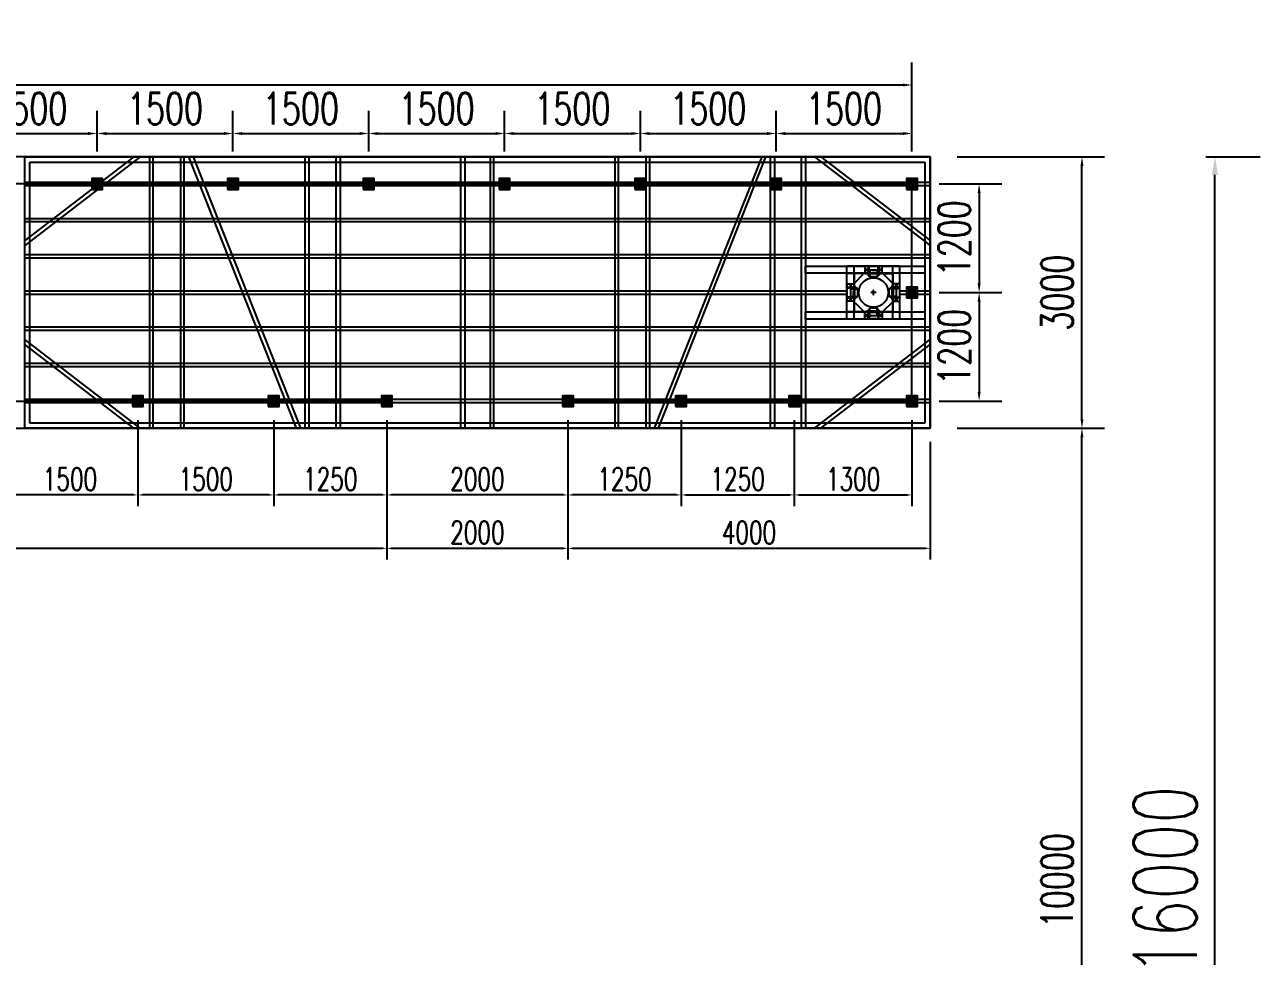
# Model space of a CAD drawing. Header units: millimetres. Extents: x -1546798 to -962116, y 1297493 to 1531173.
# Drawn here: x -1407526 to -1393879, y 1370768 to 1381064 of the extents above; entities that cross this region are included whole.
import ezdxf

# ---------------------------------------------------------------- set-up
doc = ezdxf.new("R2010")
doc.units = ezdxf.units.MM
doc.header["$LTSCALE"] = 10
doc.linetypes.add('CENTER2', pattern=[28.575, 19.05, -3.175, 3.175, -3.175])
doc.linetypes.add('DASHED2', pattern=[9.525, 6.35, -3.175])
doc.layers.get('0').update_dxf_attribs({"linetype": 'CONTINUOUS'})
doc.layers.get('DEFPOINTS').update_dxf_attribs({"linetype": 'CONTINUOUS'})
for name, color, linetype in [('W-MOUNTING固定方式', 5, 'CONTINUOUS'), ('W-STEEL_FRAME钢架', 3, 'CONTINUOUS'), ('W-STEEL_KEEL钢龙骨', 5, 'CONTINUOUS'), ('W-WOOD_FLOOR木地板', 30, 'CONTINUOUS')]:
    doc.layers.add(name, color=color, linetype=linetype)
doc.styles.add('STANDARD_T3', font='simplex.shx', dxfattribs={"width": 0.7, "bigfont": 'gbcbig.shx'})
doc.dimstyles.new('W&&100', dxfattribs={"dimtxt": 350, "dimasz": 100, "dimexe": 250, "dimexo": 300, "dimgap": 100, "dimtad": 1, "dimdec": 0, "dimzin": 0, "dimdsep": 46, "dimtxsty": 'STANDARD_T3', "dimcen": 0.09, "dimclrd": 1, "dimclre": 1, "dimclrt": 7, "dimazin": 2, "dimtfac": 1, "dimtdec": 0, "dimtix": 1, "dimtmove": 2, "dimatfit": 3, "dimfxl": 100, "dimtolj": 1, "dimtzin": 0, "dimarcsym": 0})
doc.dimstyles.new('W&&200', dxfattribs={"dimtxt": 700, "dimasz": 200, "dimexe": 500, "dimexo": 600, "dimgap": 200, "dimtad": 1, "dimdec": 0, "dimzin": 0, "dimdsep": 46, "dimtxsty": 'STANDARD_T3', "dimcen": 0.09, "dimclrd": 1, "dimclre": 1, "dimclrt": 7, "dimazin": 2, "dimtfac": 1, "dimtdec": 0, "dimtix": 1, "dimtmove": 2, "dimatfit": 3, "dimfxl": 100, "dimtolj": 1, "dimtzin": 0, "dimarcsym": 0})
doc.dimstyles.new('W&&50', dxfattribs={"dimtxt": 175, "dimasz": 50, "dimexe": 125, "dimexo": 150, "dimgap": 50, "dimtad": 1, "dimdec": 0, "dimzin": 0, "dimdsep": 46, "dimtxsty": 'STANDARD_T3', "dimcen": 0.09, "dimclrd": 1, "dimclre": 1, "dimclrt": 7, "dimazin": 2, "dimtfac": 1, "dimtdec": 0, "dimtix": 1, "dimtmove": 2, "dimatfit": 3, "dimfxl": 100, "dimtolj": 1, "dimtzin": 0, "dimarcsym": 0})

# ---------------------------------------------------------------- blocks, each defined once
blk = doc.blocks.new('*U310')
blk.add_lwpolyline([(-12, 0), (-12, 2.5), (12, 2.5), (12, 0)], close=True)
blk = doc.blocks.new('*U311')
at = {"color": 8, "linetype": 'Continuous', "lineweight": 15}
for p, q in [((-1, 2), (-2, 1)), ((0, 1), (0, -1)), ((-1, -2), (-2, -1))]:
    blk.add_line(p, q, dxfattribs=at)
at = {"color": 7, "linetype": 'Continuous', "lineweight": 15}
for p, q in [((16, 1), (0, 1)), ((0, 0), (19, 0)), ((16, 1), (16, 0)), ((19, -1), (19, 0)), ((0, -1), (19, -1))]:
    blk.add_line(p, q, dxfattribs=at)
for centre, radius, start, end in [((-3, 0), 2.9, 41.3178, 318.6822), ((-3, 0), 1.45, 41.3178, 318.6822), ((0, 3), 2.82, 221.3178, 270), ((0, -3), 2.82, 90, 138.6822), ((0, 3), 1.37, 221.3178, 270), ((0, -3), 1.37, 90, 138.6822)]:
    blk.add_arc(centre, radius, start, end, dxfattribs=at)
blk = doc.blocks.new('无头销轴_B型_D12X150')
at = {"color": 0}
for p, q in [((-72, 6), (-72, -6)), ((72, 6), (72, -6))]:
    blk.add_line(p, q, dxfattribs=at)
blk.add_lwpolyline([(-75, 4), (-75, -4), (-72, -6), (72, -6), (75, -4), (75, 4), (72, 6), (-72, 6)], close=True, dxfattribs=at)
for centre in [(-70, 0), (70, 0)]:
    blk.add_circle(centre, 1.6, dxfattribs=at)
blk = doc.blocks.new('A$C1EDE4923')
for p, q in [((-232, 80), (-232, 160)), ((-148, 80), (-148, 160))]:
    blk.add_line(p, q)
at = {"color": 3, "linetype": 'CENTER2', "ltscale": 0.5}
for p, q in [((-284, 80), (-260, 80)), ((-272, 68), (-272, 92)), ((-235, 120), (-254, 120)), ((-146, 120), (-127, 120)), ((-97, 80), (-121, 80)), ((-109, 68), (-109, 92))]:
    blk.add_line(p, q, dxfattribs=at)
at = {"linetype": 'DASHED2'}
for p, q in [((-240, 126), (-249, 126)), ((-240, 113), (-249, 113)), ((-235, 126), (-145, 126)), ((-235, 113), (-145, 113)), ((-141, 126), (-132, 126)), ((-141, 113), (-132, 113))]:
    blk.add_line(p, q, dxfattribs=at)
at = {"color": 3, "linetype": 'CENTER2'}
blk.add_line((-241, 120), (-140, 120), dxfattribs=at)
for points in [[(-249, 142), (-240, 142), (-240, 40), (-249, 40)], [(-232, 160), (-148, 160), (-145, 157), (-145, 83), (-148, 80), (-232, 80), (-235, 83), (-235, 157)], [(-132, 142), (-141, 142), (-141, 40), (-132, 40)], [(-94, 40), (-94, 120), (-287, 120), (-287, 40)]]:
    blk.add_lwpolyline(points, close=True)
for centre in [(-272, 80), (-109, 80)]:
    blk.add_circle(centre, 7)
at = {"xscale": -1}
for name, p, rotation in [('无头销轴_B型_D12X150', (-190, 120), 180), ('*U311', (-260, 114), 270), ('*U310', (-249, 120), 90), ('*U310', (-237, 120), 90)]:
    blk.add_blockref(name, p, dxfattribs=dict(at, rotation=rotation))
for name, p, rotation in [('*U310', (-143, 120), 270), ('*U310', (-132, 120), 270), ('*U311', (-121, 114), 90)]:
    blk.add_blockref(name, p, dxfattribs=dict(rotation=rotation))
blk = doc.blocks.new('内置抱桩器')
at = {"color": 5, "lineweight": 5}
blk.add_line((-213, 212), (212, 212), dxfattribs=at)
at = {"color": 5}
for p, q in [((-113, 212), (-213, 212)), ((-213, 212), (-213, 112)), ((-203, 112), (-113, 202)), ((-113, 202), (-113, 212)), ((112, 202), (112, 212)), ((112, 212), (212, 212)), ((202, 112), (112, 202)), ((212, 212), (212, 112)), ((-213, 112), (-203, 112)), ((30, 0), (-30, 0)), ((30, 0), (-30, 0)), ((0, -30), (0, 30)), ((0, -30), (0, 30)), ((212, 112), (202, 112)), ((-213, -113), (-203, -113)), ((-213, -213), (-213, -113)), ((-203, -113), (-113, -203)), ((202, -113), (112, -203)), ((212, -113), (202, -113)), ((212, -213), (212, -113)), ((-113, -213), (-213, -213)), ((-159, -213), (159, -213)), ((-113, -203), (-113, -213)), ((112, -203), (112, -213)), ((112, -213), (212, -213))]:
    blk.add_line(p, q, dxfattribs=at)
blk.add_ellipse((0, 0), major_axis=(-115, 115), ratio=1, start_param=0.785398, end_param=7.068583, dxfattribs=at)
blk.add_ellipse((0, 0), major_axis=(-115, 115), ratio=1, start_param=0.785398, end_param=7.068583, dxfattribs=at)
at = {"color": 5, "lineweight": 5}
blk.add_ellipse((0, 0), major_axis=(-115, 115), ratio=1, start_param=0.785398, end_param=7.068583, dxfattribs=at)
at = {"layer": 'W-STEEL_FRAME钢架', "color": 5}
for p, q in [((-293, -293), (-293, 292)), ((292, 292), (-293, 292)), ((-213, -293), (-213, 292)), ((212, -293), (212, 292)), ((292, -293), (292, 292)), ((211, 212), (-213, 212)), ((212, -213), (-213, -213)), ((292, -293), (-293, -293))]:
    blk.add_line(p, q, dxfattribs=at)
at = {"color": 5, "lineweight": 5, "zscale": 1000}
for p, rotation in [((-190, 332), 180.0000000002842), ((332, 190), 90)]:
    blk.add_blockref('A$C1EDE4923', p, dxfattribs=dict(at, rotation=rotation))
at = {"color": 5, "lineweight": 5, "extrusion": (0, 0, -1), "zscale": -1000}
for p, rotation in [((332, 190), 90), ((190, -332), 359.9999999997158)]:
    blk.add_blockref('A$C1EDE4923', p, dxfattribs=dict(at, rotation=rotation))
blk = doc.blocks.new('*D930')
at = {"layer": 'DEFPOINTS', "color": 0, "transparency": 16777216}
for p in [(-1397526, 1376604), (-1395848, 1376604), (-1397526, 1366604)]:
    blk.add_point(p, dxfattribs=at)
at = {"layer": 'W-STEEL_FRAME钢架', "color": 1, "lineweight": -2, "transparency": 16777216}
for p, q in [((-1397226, 1376604), (-1395598, 1376604)), ((-1395848, 1366704), (-1395848, 1376504)), ((-1397226, 1366604), (-1395598, 1366604))]:
    blk.add_line(p, q, dxfattribs=at)
at = {"layer": 'W-STEEL_FRAME钢架', "color": 1, "transparency": 16777216}
for points in [[(-1395865, 1376504), (-1395832, 1376504), (-1395848, 1376604)], [(-1395865, 1366704), (-1395832, 1366704), (-1395848, 1366604)]]:
    blk.add_solid(points, dxfattribs=at)
at = {"layer": 'W-STEEL_FRAME钢架', "color": 7, "transparency": 16777216, "insert": (-1396123, 1371604), "char_height": 350, "attachment_point": 5, "rotation": 90, "style": 'STANDARD_T3'}
blk.add_mtext('\\A1;10000', dxfattribs=at)
blk = doc.blocks.new('*D931')
at = {"layer": 'DEFPOINTS', "color": 0, "transparency": 16777216}
for p in [(-1397526, 1379604), (-1395848, 1379604), (-1397526, 1376604)]:
    blk.add_point(p, dxfattribs=at)
at = {"layer": 'W-STEEL_FRAME钢架', "color": 1, "lineweight": -2, "transparency": 16777216}
for p, q in [((-1397226, 1379604), (-1395598, 1379604)), ((-1395848, 1376704), (-1395848, 1379504)), ((-1397226, 1376604), (-1395598, 1376604))]:
    blk.add_line(p, q, dxfattribs=at)
at = {"layer": 'W-STEEL_FRAME钢架', "color": 1, "transparency": 16777216}
for points in [[(-1395865, 1379504), (-1395832, 1379504), (-1395848, 1379604)], [(-1395865, 1376704), (-1395832, 1376704), (-1395848, 1376604)]]:
    blk.add_solid(points, dxfattribs=at)
at = {"layer": 'W-STEEL_FRAME钢架', "color": 7, "transparency": 16777216, "insert": (-1396123, 1378104), "char_height": 350, "attachment_point": 5, "rotation": 90, "style": 'STANDARD_T3'}
blk.add_mtext('\\A1;3000', dxfattribs=at)
blk = doc.blocks.new('*D932')
at = {"color": 1, "lineweight": -2, "transparency": 16777216}
for p, q in [((-1394479, 1379604), (-1393879, 1379604)), ((-1394379, 1363804), (-1394379, 1379404)), ((-1394479, 1363604), (-1393879, 1363604))]:
    blk.add_line(p, q, dxfattribs=at)
at = {"color": 1, "transparency": 16777216}
for points in [[(-1394412, 1379404), (-1394345, 1379404), (-1394379, 1379604)], [(-1394412, 1363804), (-1394345, 1363804), (-1394379, 1363604)]]:
    blk.add_solid(points, dxfattribs=at)
at = {"layer": 'DEFPOINTS', "color": 0, "transparency": 16777216}
for p in [(-1395348, 1379604), (-1394379, 1379604), (-1395348, 1363604)]:
    blk.add_point(p, dxfattribs=at)
at = {"color": 7, "transparency": 16777216, "insert": (-1394929, 1371604), "char_height": 700, "attachment_point": 5, "rotation": 90, "style": 'STANDARD_T3'}
blk.add_mtext('\\A1;16000', dxfattribs=at)
blk = doc.blocks.new('2')
h = blk.add_hatch(color=6)
h.dxf.hatch_style = 1
h.paths.add_polyline_path([(-10, -10), (110, -10), (110, 110), (-10, 110)])
blk.add_lwpolyline([(-10, -10), (110, -10), (110, 110), (-10, 110)], close=True)
blk = doc.blocks.new('*U925')
at = {"layer": 'W-WOOD_FLOOR木地板', "color": 6}
blk.add_blockref('2', (-50, -50), dxfattribs=at)
blk = doc.blocks.new('*U926')
at = {"layer": 'W-STEEL_FRAME钢架', "color": 0, "linetype": 'ByBlock', "lineweight": -2, "transparency": 16777216}
for p in [(42000, 0), (43500, 0), (45000, 0), (46500, 0), (48000, 0), (49500, 0), (51000, 0)]:
    blk.add_blockref('*U925', p, dxfattribs=at)
blk = doc.blocks.new('*D944')
at = {"layer": 'DEFPOINTS', "color": 0, "transparency": 16777216}
for p in [(-1400276, 1376844), (-1399026, 1376844), (-1399026, 1375867)]:
    blk.add_point(p, dxfattribs=at)
at = {"layer": 'W-STEEL_FRAME钢架', "color": 1, "lineweight": -2, "transparency": 16777216}
for p, q in [((-1400276, 1376694), (-1400276, 1375742)), ((-1399026, 1376694), (-1399026, 1375742)), ((-1400226, 1375867), (-1399076, 1375867))]:
    blk.add_line(p, q, dxfattribs=at)
at = {"layer": 'W-STEEL_FRAME钢架', "color": 1, "transparency": 16777216}
for points in [[(-1400226, 1375876), (-1400226, 1375859), (-1400276, 1375867)], [(-1399076, 1375876), (-1399076, 1375859), (-1399026, 1375867)]]:
    blk.add_solid(points, dxfattribs=at)
at = {"layer": 'W-STEEL_FRAME钢架', "color": 7, "transparency": 16777216, "insert": (-1399651, 1376042), "char_height": 250, "attachment_point": 5, "style": 'STANDARD_T3'}
blk.add_mtext('\\A1;1250', dxfattribs=at)
blk = doc.blocks.new('*D945')
at = {"layer": 'DEFPOINTS', "color": 0, "transparency": 16777216}
for p in [(-1399026, 1376844), (-1397726, 1376844), (-1397726, 1375867)]:
    blk.add_point(p, dxfattribs=at)
at = {"layer": 'W-STEEL_FRAME钢架', "color": 1, "lineweight": -2, "transparency": 16777216}
for p, q in [((-1399026, 1376694), (-1399026, 1375742)), ((-1397726, 1376694), (-1397726, 1375742)), ((-1398976, 1375867), (-1397776, 1375867))]:
    blk.add_line(p, q, dxfattribs=at)
at = {"layer": 'W-STEEL_FRAME钢架', "color": 1, "transparency": 16777216}
for points in [[(-1398976, 1375876), (-1398976, 1375859), (-1399026, 1375867)], [(-1397776, 1375876), (-1397776, 1375859), (-1397726, 1375867)]]:
    blk.add_solid(points, dxfattribs=at)
at = {"layer": 'W-STEEL_FRAME钢架', "color": 7, "transparency": 16777216, "insert": (-1398376, 1376042), "char_height": 250, "attachment_point": 5, "style": 'STANDARD_T3'}
blk.add_mtext('\\A1;1300', dxfattribs=at)
blk = doc.blocks.new('*D934')
at = {"layer": 'DEFPOINTS', "color": 0, "transparency": 16777216}
for p in [(-1413526, 1376344), (-1403526, 1376344), (-1403526, 1375277)]:
    blk.add_point(p, dxfattribs=at)
at = {"layer": 'W-STEEL_FRAME钢架', "color": 1, "lineweight": -2, "transparency": 16777216}
for p, q in [((-1413526, 1376194), (-1413526, 1375152)), ((-1403526, 1376194), (-1403526, 1375152)), ((-1413476, 1375277), (-1403576, 1375277))]:
    blk.add_line(p, q, dxfattribs=at)
at = {"layer": 'W-STEEL_FRAME钢架', "color": 1, "transparency": 16777216}
for points in [[(-1413476, 1375286), (-1413476, 1375269), (-1413526, 1375277)], [(-1403576, 1375286), (-1403576, 1375269), (-1403526, 1375277)]]:
    blk.add_solid(points, dxfattribs=at)
at = {"layer": 'W-STEEL_FRAME钢架', "color": 7, "transparency": 16777216, "insert": (-1408526, 1375452), "char_height": 250, "attachment_point": 5, "style": 'STANDARD_T3'}
blk.add_mtext('\\A1;10000', dxfattribs=at)
blk = doc.blocks.new('*D946')
at = {"layer": 'DEFPOINTS', "color": 0, "transparency": 16777216}
for p in [(-1401526, 1376844), (-1400276, 1376844), (-1401526, 1375867)]:
    blk.add_point(p, dxfattribs=at)
at = {"layer": 'W-STEEL_FRAME钢架', "color": 1, "lineweight": -2, "transparency": 16777216}
for p, q in [((-1401526, 1376694), (-1401526, 1375742)), ((-1400276, 1376694), (-1400276, 1375742)), ((-1400326, 1375867), (-1401476, 1375867))]:
    blk.add_line(p, q, dxfattribs=at)
at = {"layer": 'W-STEEL_FRAME钢架', "color": 1, "transparency": 16777216}
for points in [[(-1401476, 1375876), (-1401476, 1375859), (-1401526, 1375867)], [(-1400326, 1375876), (-1400326, 1375859), (-1400276, 1375867)]]:
    blk.add_solid(points, dxfattribs=at)
at = {"layer": 'W-STEEL_FRAME钢架', "color": 7, "transparency": 16777216, "insert": (-1400901, 1376042), "char_height": 250, "attachment_point": 5, "style": 'STANDARD_T3'}
blk.add_mtext('\\A1;1250', dxfattribs=at)
blk = doc.blocks.new('*D947')
at = {"layer": 'DEFPOINTS', "color": 0, "transparency": 16777216}
for p in [(-1403526, 1376844), (-1401526, 1376844), (-1403526, 1375867)]:
    blk.add_point(p, dxfattribs=at)
at = {"layer": 'W-STEEL_FRAME钢架', "color": 1, "lineweight": -2, "transparency": 16777216}
for p, q in [((-1403526, 1376694), (-1403526, 1375742)), ((-1401526, 1376694), (-1401526, 1375742)), ((-1401576, 1375867), (-1403476, 1375867))]:
    blk.add_line(p, q, dxfattribs=at)
at = {"layer": 'W-STEEL_FRAME钢架', "color": 1, "transparency": 16777216}
for points in [[(-1403476, 1375876), (-1403476, 1375859), (-1403526, 1375867)], [(-1401576, 1375876), (-1401576, 1375859), (-1401526, 1375867)]]:
    blk.add_solid(points, dxfattribs=at)
at = {"layer": 'W-STEEL_FRAME钢架', "color": 7, "transparency": 16777216, "insert": (-1402526, 1376042), "char_height": 250, "attachment_point": 5, "style": 'STANDARD_T3'}
blk.add_mtext('\\A1;2000', dxfattribs=at)
blk = doc.blocks.new('*D948')
at = {"layer": 'DEFPOINTS', "color": 0, "transparency": 16777216}
for p in [(-1404776, 1376844), (-1403526, 1376844), (-1404776, 1375867)]:
    blk.add_point(p, dxfattribs=at)
at = {"layer": 'W-STEEL_FRAME钢架', "color": 1, "lineweight": -2, "transparency": 16777216}
for p, q in [((-1404776, 1376694), (-1404776, 1375742)), ((-1403526, 1376694), (-1403526, 1375742)), ((-1403576, 1375867), (-1404726, 1375867))]:
    blk.add_line(p, q, dxfattribs=at)
at = {"layer": 'W-STEEL_FRAME钢架', "color": 1, "transparency": 16777216}
for points in [[(-1404726, 1375876), (-1404726, 1375859), (-1404776, 1375867)], [(-1403576, 1375876), (-1403576, 1375859), (-1403526, 1375867)]]:
    blk.add_solid(points, dxfattribs=at)
at = {"layer": 'W-STEEL_FRAME钢架', "color": 7, "transparency": 16777216, "insert": (-1404151, 1376042), "char_height": 250, "attachment_point": 5, "style": 'STANDARD_T3'}
blk.add_mtext('\\A1;1250', dxfattribs=at)
blk = doc.blocks.new('*D949')
at = {"layer": 'DEFPOINTS', "color": 0, "transparency": 16777216}
for p in [(-1406276, 1376844), (-1404776, 1376844), (-1406276, 1375867)]:
    blk.add_point(p, dxfattribs=at)
at = {"layer": 'W-STEEL_FRAME钢架', "color": 1, "lineweight": -2, "transparency": 16777216}
for p, q in [((-1406276, 1376694), (-1406276, 1375742)), ((-1404776, 1376694), (-1404776, 1375742)), ((-1404826, 1375867), (-1406226, 1375867))]:
    blk.add_line(p, q, dxfattribs=at)
at = {"layer": 'W-STEEL_FRAME钢架', "color": 1, "transparency": 16777216}
for points in [[(-1406226, 1375876), (-1406226, 1375859), (-1406276, 1375867)], [(-1404826, 1375876), (-1404826, 1375859), (-1404776, 1375867)]]:
    blk.add_solid(points, dxfattribs=at)
at = {"layer": 'W-STEEL_FRAME钢架', "color": 7, "transparency": 16777216, "insert": (-1405526, 1376042), "char_height": 250, "attachment_point": 5, "style": 'STANDARD_T3'}
blk.add_mtext('\\A1;1500', dxfattribs=at)
blk = doc.blocks.new('*D950')
at = {"layer": 'DEFPOINTS', "color": 0, "transparency": 16777216}
for p in [(-1407776, 1376844), (-1406276, 1376844), (-1407776, 1375867)]:
    blk.add_point(p, dxfattribs=at)
at = {"layer": 'W-STEEL_FRAME钢架', "color": 1, "lineweight": -2, "transparency": 16777216}
for p, q in [((-1407776, 1376694), (-1407776, 1375742)), ((-1406276, 1376694), (-1406276, 1375742)), ((-1406326, 1375867), (-1407726, 1375867))]:
    blk.add_line(p, q, dxfattribs=at)
at = {"layer": 'W-STEEL_FRAME钢架', "color": 1, "transparency": 16777216}
for points in [[(-1407726, 1375876), (-1407726, 1375859), (-1407776, 1375867)], [(-1406326, 1375876), (-1406326, 1375859), (-1406276, 1375867)]]:
    blk.add_solid(points, dxfattribs=at)
at = {"layer": 'W-STEEL_FRAME钢架', "color": 7, "transparency": 16777216, "insert": (-1407026, 1376042), "char_height": 250, "attachment_point": 5, "style": 'STANDARD_T3'}
blk.add_mtext('\\A1;1500', dxfattribs=at)
blk = doc.blocks.new('*D985')
at = {"layer": 'DEFPOINTS', "color": 0, "transparency": 16777216}
for p in [(-1401526, 1376844), (-1403526, 1376344), (-1401526, 1375277)]:
    blk.add_point(p, dxfattribs=at)
at = {"layer": 'W-STEEL_FRAME钢架', "color": 1, "lineweight": -2, "transparency": 16777216}
for p, q in [((-1401526, 1376694), (-1401526, 1375152)), ((-1403526, 1376194), (-1403526, 1375152)), ((-1403476, 1375277), (-1401576, 1375277))]:
    blk.add_line(p, q, dxfattribs=at)
at = {"layer": 'W-STEEL_FRAME钢架', "color": 1, "transparency": 16777216}
for points in [[(-1403476, 1375286), (-1403476, 1375269), (-1403526, 1375277)], [(-1401576, 1375286), (-1401576, 1375269), (-1401526, 1375277)]]:
    blk.add_solid(points, dxfattribs=at)
at = {"layer": 'W-STEEL_FRAME钢架', "color": 7, "transparency": 16777216, "insert": (-1402526, 1375452), "char_height": 250, "attachment_point": 5, "style": 'STANDARD_T3'}
blk.add_mtext('\\A1;2000', dxfattribs=at)
blk = doc.blocks.new('*D986')
at = {"layer": 'DEFPOINTS', "color": 0, "transparency": 16777216}
for p in [(-1401526, 1376844), (-1397526, 1376604), (-1397526, 1375277)]:
    blk.add_point(p, dxfattribs=at)
at = {"layer": 'W-STEEL_FRAME钢架', "color": 1, "lineweight": -2, "transparency": 16777216}
for p, q in [((-1401526, 1376694), (-1401526, 1375152)), ((-1397526, 1376454), (-1397526, 1375152)), ((-1401476, 1375277), (-1397576, 1375277))]:
    blk.add_line(p, q, dxfattribs=at)
at = {"layer": 'W-STEEL_FRAME钢架', "color": 1, "transparency": 16777216}
for points in [[(-1401476, 1375286), (-1401476, 1375269), (-1401526, 1375277)], [(-1397576, 1375286), (-1397576, 1375269), (-1397526, 1375277)]]:
    blk.add_solid(points, dxfattribs=at)
at = {"layer": 'W-STEEL_FRAME钢架', "color": 7, "transparency": 16777216, "insert": (-1399526, 1375452), "char_height": 250, "attachment_point": 5, "style": 'STANDARD_T3'}
blk.add_mtext('\\A1;4000', dxfattribs=at)
blk = doc.blocks.new('*D996')
at = {"layer": 'DEFPOINTS', "color": 0, "transparency": 16777216}
for p in [(-1397726, 1380398), (-1450226, 1379364), (-1397726, 1379364)]:
    blk.add_point(p, dxfattribs=at)
at = {"layer": 'W-STEEL_FRAME钢架', "color": 1, "lineweight": -2, "transparency": 16777216}
for p, q in [((-1450226, 1379664), (-1450226, 1380648)), ((-1397726, 1379664), (-1397726, 1380648)), ((-1450126, 1380398), (-1397826, 1380398))]:
    blk.add_line(p, q, dxfattribs=at)
at = {"layer": 'W-STEEL_FRAME钢架', "color": 1, "transparency": 16777216}
for points in [[(-1450126, 1380414), (-1450126, 1380381), (-1450226, 1380398)], [(-1397826, 1380414), (-1397826, 1380381), (-1397726, 1380398)]]:
    blk.add_solid(points, dxfattribs=at)
at = {"layer": 'W-STEEL_FRAME钢架', "color": 7, "transparency": 16777216, "insert": (-1423976, 1380764), "char_height": 350, "attachment_point": 5, "style": 'STANDARD_T3'}
blk.add_mtext('\\A1;52500(1500*35)', dxfattribs=at)
blk = doc.blocks.new('*D1026')
at = {"layer": 'DEFPOINTS', "color": 0, "transparency": 16777216}
for p in [(-1406726, 1379862), (-1408226, 1379364), (-1406726, 1379364)]:
    blk.add_point(p, dxfattribs=at)
at = {"layer": 'W-STEEL_FRAME钢架', "color": 1, "lineweight": -2, "transparency": 16777216}
for p, q in [((-1408226, 1379664), (-1408226, 1380112)), ((-1406726, 1379664), (-1406726, 1380112)), ((-1408126, 1379862), (-1406826, 1379862))]:
    blk.add_line(p, q, dxfattribs=at)
at = {"layer": 'W-STEEL_FRAME钢架', "color": 1, "transparency": 16777216}
for points in [[(-1408126, 1379878), (-1408126, 1379845), (-1408226, 1379862)], [(-1406826, 1379878), (-1406826, 1379845), (-1406726, 1379862)]]:
    blk.add_solid(points, dxfattribs=at)
at = {"layer": 'W-STEEL_FRAME钢架', "color": 7, "transparency": 16777216, "insert": (-1407476, 1380137), "char_height": 350, "attachment_point": 5, "style": 'STANDARD_T3'}
blk.add_mtext('\\A1;1500', dxfattribs=at)
blk = doc.blocks.new('*D1027')
at = {"layer": 'DEFPOINTS', "color": 0, "transparency": 16777216}
for p in [(-1405226, 1379862), (-1406726, 1379364), (-1405226, 1379364)]:
    blk.add_point(p, dxfattribs=at)
at = {"layer": 'W-STEEL_FRAME钢架', "color": 1, "lineweight": -2, "transparency": 16777216}
for p, q in [((-1406726, 1379664), (-1406726, 1380112)), ((-1405226, 1379664), (-1405226, 1380112)), ((-1406626, 1379862), (-1405326, 1379862))]:
    blk.add_line(p, q, dxfattribs=at)
at = {"layer": 'W-STEEL_FRAME钢架', "color": 1, "transparency": 16777216}
for points in [[(-1406626, 1379878), (-1406626, 1379845), (-1406726, 1379862)], [(-1405326, 1379878), (-1405326, 1379845), (-1405226, 1379862)]]:
    blk.add_solid(points, dxfattribs=at)
at = {"layer": 'W-STEEL_FRAME钢架', "color": 7, "transparency": 16777216, "insert": (-1405976, 1380137), "char_height": 350, "attachment_point": 5, "style": 'STANDARD_T3'}
blk.add_mtext('\\A1;1500', dxfattribs=at)
blk = doc.blocks.new('*D1028')
at = {"layer": 'DEFPOINTS', "color": 0, "transparency": 16777216}
for p in [(-1403726, 1379862), (-1405226, 1379364), (-1403726, 1379364)]:
    blk.add_point(p, dxfattribs=at)
at = {"layer": 'W-STEEL_FRAME钢架', "color": 1, "lineweight": -2, "transparency": 16777216}
for p, q in [((-1405226, 1379664), (-1405226, 1380112)), ((-1403726, 1379664), (-1403726, 1380112)), ((-1405126, 1379862), (-1403826, 1379862))]:
    blk.add_line(p, q, dxfattribs=at)
at = {"layer": 'W-STEEL_FRAME钢架', "color": 1, "transparency": 16777216}
for points in [[(-1405126, 1379878), (-1405126, 1379845), (-1405226, 1379862)], [(-1403826, 1379878), (-1403826, 1379845), (-1403726, 1379862)]]:
    blk.add_solid(points, dxfattribs=at)
at = {"layer": 'W-STEEL_FRAME钢架', "color": 7, "transparency": 16777216, "insert": (-1404476, 1380137), "char_height": 350, "attachment_point": 5, "style": 'STANDARD_T3'}
blk.add_mtext('\\A1;1500', dxfattribs=at)
blk = doc.blocks.new('*D1029')
at = {"layer": 'DEFPOINTS', "color": 0, "transparency": 16777216}
for p in [(-1402226, 1379862), (-1403726, 1379364), (-1402226, 1379364)]:
    blk.add_point(p, dxfattribs=at)
at = {"layer": 'W-STEEL_FRAME钢架', "color": 1, "lineweight": -2, "transparency": 16777216}
for p, q in [((-1403726, 1379664), (-1403726, 1380112)), ((-1402226, 1379664), (-1402226, 1380112)), ((-1403626, 1379862), (-1402326, 1379862))]:
    blk.add_line(p, q, dxfattribs=at)
at = {"layer": 'W-STEEL_FRAME钢架', "color": 1, "transparency": 16777216}
for points in [[(-1403626, 1379878), (-1403626, 1379845), (-1403726, 1379862)], [(-1402326, 1379878), (-1402326, 1379845), (-1402226, 1379862)]]:
    blk.add_solid(points, dxfattribs=at)
at = {"layer": 'W-STEEL_FRAME钢架', "color": 7, "transparency": 16777216, "insert": (-1402976, 1380137), "char_height": 350, "attachment_point": 5, "style": 'STANDARD_T3'}
blk.add_mtext('\\A1;1500', dxfattribs=at)
blk = doc.blocks.new('*D1030')
at = {"layer": 'DEFPOINTS', "color": 0, "transparency": 16777216}
for p in [(-1400726, 1379862), (-1402226, 1379364), (-1400726, 1379364)]:
    blk.add_point(p, dxfattribs=at)
at = {"layer": 'W-STEEL_FRAME钢架', "color": 1, "lineweight": -2, "transparency": 16777216}
for p, q in [((-1402226, 1379664), (-1402226, 1380112)), ((-1400726, 1379664), (-1400726, 1380112)), ((-1402126, 1379862), (-1400826, 1379862))]:
    blk.add_line(p, q, dxfattribs=at)
at = {"layer": 'W-STEEL_FRAME钢架', "color": 1, "transparency": 16777216}
for points in [[(-1402126, 1379878), (-1402126, 1379845), (-1402226, 1379862)], [(-1400826, 1379878), (-1400826, 1379845), (-1400726, 1379862)]]:
    blk.add_solid(points, dxfattribs=at)
at = {"layer": 'W-STEEL_FRAME钢架', "color": 7, "transparency": 16777216, "insert": (-1401476, 1380137), "char_height": 350, "attachment_point": 5, "style": 'STANDARD_T3'}
blk.add_mtext('\\A1;1500', dxfattribs=at)
blk = doc.blocks.new('*D1031')
at = {"layer": 'DEFPOINTS', "color": 0, "transparency": 16777216}
for p in [(-1399226, 1379862), (-1400726, 1379364), (-1399226, 1379364)]:
    blk.add_point(p, dxfattribs=at)
at = {"layer": 'W-STEEL_FRAME钢架', "color": 1, "lineweight": -2, "transparency": 16777216}
for p, q in [((-1400726, 1379664), (-1400726, 1380112)), ((-1399226, 1379664), (-1399226, 1380112)), ((-1400626, 1379862), (-1399326, 1379862))]:
    blk.add_line(p, q, dxfattribs=at)
at = {"layer": 'W-STEEL_FRAME钢架', "color": 1, "transparency": 16777216}
for points in [[(-1400626, 1379878), (-1400626, 1379845), (-1400726, 1379862)], [(-1399326, 1379878), (-1399326, 1379845), (-1399226, 1379862)]]:
    blk.add_solid(points, dxfattribs=at)
at = {"layer": 'W-STEEL_FRAME钢架', "color": 7, "transparency": 16777216, "insert": (-1399976, 1380137), "char_height": 350, "attachment_point": 5, "style": 'STANDARD_T3'}
blk.add_mtext('\\A1;1500', dxfattribs=at)
blk = doc.blocks.new('*D1032')
at = {"layer": 'DEFPOINTS', "color": 0, "transparency": 16777216}
for p in [(-1397726, 1379862), (-1399226, 1379364), (-1397726, 1379364)]:
    blk.add_point(p, dxfattribs=at)
at = {"layer": 'W-STEEL_FRAME钢架', "color": 1, "lineweight": -2, "transparency": 16777216}
for p, q in [((-1399226, 1379664), (-1399226, 1380112)), ((-1397726, 1379664), (-1397726, 1380112)), ((-1399126, 1379862), (-1397826, 1379862))]:
    blk.add_line(p, q, dxfattribs=at)
at = {"layer": 'W-STEEL_FRAME钢架', "color": 1, "transparency": 16777216}
for points in [[(-1399126, 1379878), (-1399126, 1379845), (-1399226, 1379862)], [(-1397826, 1379878), (-1397826, 1379845), (-1397726, 1379862)]]:
    blk.add_solid(points, dxfattribs=at)
at = {"layer": 'W-STEEL_FRAME钢架', "color": 7, "transparency": 16777216, "insert": (-1398476, 1380137), "char_height": 350, "attachment_point": 5, "style": 'STANDARD_T3'}
blk.add_mtext('\\A1;1500', dxfattribs=at)
blk = doc.blocks.new('*D1097')
at = {"layer": 'DEFPOINTS', "color": 0, "transparency": 16777216}
for p in [(-1397726, 1379304), (-1397726, 1378104), (-1396984, 1378104)]:
    blk.add_point(p, dxfattribs=at)
at = {"layer": 'W-STEEL_FRAME钢架', "color": 1, "lineweight": -2, "transparency": 16777216}
for p, q in [((-1397426, 1379304), (-1396734, 1379304)), ((-1396984, 1379204), (-1396984, 1378204)), ((-1397426, 1378104), (-1396734, 1378104))]:
    blk.add_line(p, q, dxfattribs=at)
at = {"layer": 'W-STEEL_FRAME钢架', "color": 1, "transparency": 16777216}
for points in [[(-1397001, 1379204), (-1396968, 1379204), (-1396984, 1379304)], [(-1397001, 1378204), (-1396968, 1378204), (-1396984, 1378104)]]:
    blk.add_solid(points, dxfattribs=at)
at = {"layer": 'W-STEEL_FRAME钢架', "color": 7, "transparency": 16777216, "insert": (-1397259, 1378704), "char_height": 350, "attachment_point": 5, "rotation": 90, "style": 'STANDARD_T3'}
blk.add_mtext('\\A1;1200', dxfattribs=at)
blk = doc.blocks.new('*D1098')
at = {"layer": 'DEFPOINTS', "color": 0, "transparency": 16777216}
for p in [(-1397726, 1378104), (-1397726, 1376904), (-1396984, 1376904)]:
    blk.add_point(p, dxfattribs=at)
at = {"layer": 'W-STEEL_FRAME钢架', "color": 1, "lineweight": -2, "transparency": 16777216}
for p, q in [((-1397426, 1378104), (-1396734, 1378104)), ((-1396984, 1378004), (-1396984, 1377004)), ((-1397426, 1376904), (-1396734, 1376904))]:
    blk.add_line(p, q, dxfattribs=at)
at = {"layer": 'W-STEEL_FRAME钢架', "color": 1, "transparency": 16777216}
for points in [[(-1397001, 1378004), (-1396968, 1378004), (-1396984, 1378104)], [(-1397001, 1377004), (-1396968, 1377004), (-1396984, 1376904)]]:
    blk.add_solid(points, dxfattribs=at)
at = {"layer": 'W-STEEL_FRAME钢架', "color": 7, "transparency": 16777216, "insert": (-1397259, 1377504), "char_height": 350, "attachment_point": 5, "rotation": 90, "style": 'STANDARD_T3'}
blk.add_mtext('\\A1;1200', dxfattribs=at)

msp = doc.modelspace()

# ---------------------------------------------------------------- linework, layer by layer
at = {"layer": 'W-STEEL_FRAME钢架'}
for p, q in [((-1407526.2, 1379604), (-1397526.2, 1379604)), ((-1407526.2, 1376604), (-1407526.2, 1379604)), ((-1407468.2, 1379546), (-1397584.2, 1379546)), ((-1407468.2, 1376662), (-1407468.2, 1379546)), ((-1397584.2, 1379546), (-1397584.2, 1376662)), ((-1397526.2, 1379604), (-1397526.2, 1376604)), ((-1397584.2, 1376662), (-1407468.2, 1376662)), ((-1397526.2, 1376604), (-1407526.2, 1376604))]:
    msp.add_line(p, q, dxfattribs=at)
at = {"layer": 'W-STEEL_FRAME钢架', "color": 6}
for p, q in [((-1406249.2, 1379604), (-1407526.2, 1378624)), ((-1406319.8, 1379604), (-1407526.2, 1378678.2)), ((-1406106.2, 1379604), (-1406149.2, 1379604)), ((-1406149.2, 1379604), (-1406149.2, 1376604)), ((-1406106.2, 1376604), (-1406106.2, 1379604)), ((-1405763.2, 1379604), (-1405806.2, 1379604)), ((-1405806.2, 1379604), (-1405806.2, 1376604)), ((-1405763.2, 1376604), (-1405763.2, 1379604)), ((-1404525.7, 1376604), (-1405713.2, 1379604)), ((-1405713.2, 1379604), (-1405666.7, 1379604)), ((-1405666.7, 1379604), (-1404479.2, 1376604)), ((-1404429.2, 1379604), (-1404386.2, 1379604)), ((-1404429.2, 1376604), (-1404429.2, 1379604)), ((-1404386.2, 1379604), (-1404386.2, 1376604)), ((-1404086.2, 1379604), (-1404043.2, 1379604)), ((-1404086.2, 1376604), (-1404086.2, 1379604)), ((-1404043.2, 1379604), (-1404043.2, 1376604)), ((-1402759.2, 1379604), (-1402805.7, 1379604)), ((-1402709.2, 1379604), (-1402666.2, 1379604)), ((-1402709.2, 1376604), (-1402709.2, 1379604)), ((-1402666.2, 1379604), (-1402666.2, 1376604)), ((-1402343.2, 1379604), (-1402386.2, 1379604)), ((-1402386.2, 1379604), (-1402386.2, 1376604)), ((-1402343.2, 1376604), (-1402343.2, 1379604)), ((-1402293.2, 1379604), (-1402246.7, 1379604)), ((-1400966.2, 1379604), (-1401009.2, 1379604)), ((-1401009.2, 1379604), (-1401009.2, 1376604)), ((-1400966.2, 1376604), (-1400966.2, 1379604)), ((-1400623.2, 1379604), (-1400666.2, 1379604)), ((-1400666.2, 1379604), (-1400666.2, 1376604)), ((-1400623.2, 1376604), (-1400623.2, 1379604)), ((-1399385.7, 1379604), (-1400573.2, 1376604)), ((-1400526.7, 1376604), (-1399339.2, 1379604)), ((-1399339.2, 1379604), (-1399385.7, 1379604)), ((-1399289.2, 1379604), (-1399246.2, 1379604)), ((-1399289.2, 1376604), (-1399289.2, 1379604)), ((-1399246.2, 1379604), (-1399246.2, 1376604)), ((-1398946.2, 1379604), (-1398903.2, 1379604)), ((-1398946.2, 1376604), (-1398946.2, 1379604)), ((-1398903.2, 1379604), (-1398903.2, 1376604)), ((-1398803.2, 1379604), (-1397526.2, 1378624)), ((-1398732.5, 1379604), (-1397526.2, 1378678.2)), ((-1406249.2, 1376604), (-1407526.2, 1377584)), ((-1406319.8, 1376604), (-1407526.2, 1377529.8)), ((-1398803.2, 1376604), (-1397526.2, 1377584)), ((-1398732.5, 1376604), (-1397526.2, 1377529.8)), ((-1406149.2, 1376604), (-1406106.2, 1376604)), ((-1405806.2, 1376604), (-1405763.2, 1376604)), ((-1404479.2, 1376604), (-1404525.7, 1376604)), ((-1404386.2, 1376604), (-1404429.2, 1376604)), ((-1404043.2, 1376604), (-1404086.2, 1376604)), ((-1403993.2, 1376604), (-1403946.7, 1376604)), ((-1402666.2, 1376604), (-1402709.2, 1376604)), ((-1402386.2, 1376604), (-1402343.2, 1376604)), ((-1401059.2, 1376604), (-1401105.7, 1376604)), ((-1401009.2, 1376604), (-1400966.2, 1376604)), ((-1400666.2, 1376604), (-1400623.2, 1376604)), ((-1400573.2, 1376604), (-1400526.7, 1376604)), ((-1398996.2, 1376604), (-1399039.2, 1376604)), ((-1398903.2, 1376604), (-1398946.2, 1376604))]:
    msp.add_line(p, q, dxfattribs=at)
at = {"layer": 'W-STEEL_FRAME钢架'}
for points in [[(-1398903.2, 1378396.5), (-1397584.2, 1378396.5), (-1397584.2, 1378316.5), (-1398903.2, 1378316.5)], [(-1398443.6, 1378316.5), (-1398363.6, 1378316.5), (-1398363.6, 1377891.5), (-1398443.6, 1377891.5)], [(-1397938.6, 1377891.5), (-1397858.6, 1377891.5), (-1397858.6, 1378316.5), (-1397938.6, 1378316.5)], [(-1398903.2, 1377891.5), (-1397584.2, 1377891.5), (-1397584.2, 1377811.5), (-1398903.2, 1377811.5)]]:
    msp.add_lwpolyline(points, close=True, dxfattribs=at)
at = {"layer": 'W-STEEL_KEEL钢龙骨'}
for points in [[(-1407526.2, 1379324), (-1397526.2, 1379324), (-1397526.2, 1379284), (-1407526.2, 1379284)], [(-1407526.2, 1378924), (-1397526.2, 1378924), (-1397526.2, 1378884), (-1407526.2, 1378884)], [(-1407526.2, 1378524), (-1397526.2, 1378524), (-1397526.2, 1378484), (-1407526.2, 1378484)], [(-1407526.2, 1377724), (-1397526.2, 1377724), (-1397526.2, 1377684), (-1407526.2, 1377684)], [(-1407526.2, 1377324), (-1397526.2, 1377324), (-1397526.2, 1377284), (-1407526.2, 1377284)], [(-1407526.2, 1376924), (-1397526.2, 1376924), (-1397526.2, 1376884), (-1407526.2, 1376884)]]:
    msp.add_lwpolyline(points, close=True, dxfattribs=at)
for points in [[(-1398443.6, 1378084), (-1407526.2, 1378084), (-1407526.2, 1378124), (-1398443.6, 1378124)], [(-1397858.6, 1378124), (-1397526.2, 1378124), (-1397526.2, 1378084), (-1397858.6, 1378084)]]:
    msp.add_lwpolyline(points, dxfattribs=at)
at = {"layer": 'W-WOOD_FLOOR木地板'}
msp.add_lwpolyline([(-1453526.2, 1373104), (-1453526.2, 1370104), (-1450526.2, 1370104), (-1450526.2, 1363604), (-1447526.2, 1363604), (-1397526.2, 1363604), (-1397526.2, 1366604), (-1447526.2, 1366604), (-1447526.2, 1376604), (-1397526.2, 1376604), (-1397526.2, 1379604), (-1447526.2, 1379604), (-1450526.2, 1379604), (-1450526.2, 1373104), (-1453526.2, 1373104)], dxfattribs=at)
at = {"layer": 'W-WOOD_FLOOR木地板', "color": 6}
for points in [[(-1401586.2, 1376904), (-1397726.2, 1376904), (-1397726.2, 1379304), (-1450226.2, 1379304), (-1450226.2, 1372804), (-1453226.2, 1372804)], [(-1413526.2, 1376904), (-1403466.2, 1376904)]]:
    msp.add_lwpolyline(points, dxfattribs=at)

# ---------------------------------------------------------------- block references
at = {"layer": 'W-MOUNTING固定方式', "color": 5}
msp.add_blockref('内置抱桩器', (-1398151.1, 1378104), dxfattribs=at)
at = {"layer": 'W-STEEL_FRAME钢架', "color": 0}
msp.add_blockref('*U926', (-1448726.2, 1379304), dxfattribs=at)
at = {"layer": 'W-WOOD_FLOOR木地板', "color": 6}
for p in [(-1397776.2, 1378054), (-1406326.2, 1376854), (-1404826.2, 1376854), (-1403576.2, 1376854), (-1401576.2, 1376854), (-1400326.2, 1376854), (-1399076.2, 1376854), (-1397776.2, 1376854)]:
    msp.add_blockref('2', p, dxfattribs=at)

# ---------------------------------------------------------------- dimensions: what is measured, and where the dimension line sits
dim = msp.add_linear_dim(base=(-1394378.6, 1379604), p1=(-1395348.3, 1363604), p2=(-1395348.3, 1379604), angle=90, dimstyle='W&&200', override={"dimfxlon": 1})
dim.commit()
dim.dimension.update_dxf_attribs({"geometry": '*D932', "text_midpoint": (-1394928.6, 1371604)})
at = {"layer": 'W-STEEL_FRAME钢架', "color": 0}
dim = msp.add_linear_dim(base=(-1397726.2, 1380397.6), p1=(-1450226.2, 1379364), p2=(-1397726.2, 1379364), text='<>(1500*35)', dimstyle='W&&100', dxfattribs=at)
dim.commit()
dim.dimension.update_dxf_attribs({"geometry": '*D996', "text_midpoint": (-1423976.2, 1380764.3)})
for base, p1, p2, picture, middle in [((-1406726.2, 1379861.7), (-1408226.2, 1379364), (-1406726.2, 1379364), '*D1026', (-1407476.2, 1380136.7)), ((-1405226.2, 1379861.7), (-1406726.2, 1379364), (-1405226.2, 1379364), '*D1027', (-1405976.2, 1380136.7)), ((-1403726.2, 1379861.7), (-1405226.2, 1379364), (-1403726.2, 1379364), '*D1028', (-1404476.2, 1380136.7)), ((-1402226.2, 1379861.7), (-1403726.2, 1379364), (-1402226.2, 1379364), '*D1029', (-1402976.2, 1380136.7)), ((-1400726.2, 1379861.7), (-1402226.2, 1379364), (-1400726.2, 1379364), '*D1030', (-1401476.2, 1380136.7)), ((-1399226.2, 1379861.7), (-1400726.2, 1379364), (-1399226.2, 1379364), '*D1031', (-1399976.2, 1380136.7)), ((-1397726.2, 1379861.7), (-1399226.2, 1379364), (-1397726.2, 1379364), '*D1032', (-1398476.2, 1380136.7))]:
    dim = msp.add_linear_dim(base=base, p1=p1, p2=p2, dimstyle='W&&100', dxfattribs=at)
    dim.commit()
    dim.dimension.update_dxf_attribs({"geometry": picture, "text_midpoint": middle})
for base, p1, p2, picture, middle in [((-1395848.3, 1379604), (-1397526.2, 1376604), (-1397526.2, 1379604), '*D931', (-1396123.3, 1378104)), ((-1396984.3, 1378104), (-1397726.2, 1379304), (-1397726.2, 1378104), '*D1097', (-1397259.3, 1378704)), ((-1396984.3, 1376904), (-1397726.2, 1378104), (-1397726.2, 1376904), '*D1098', (-1397259.3, 1377504)), ((-1395848.3, 1376604), (-1397526.2, 1366604), (-1397526.2, 1376604), '*D930', (-1396123.3, 1371604))]:
    dim = msp.add_linear_dim(base=base, p1=p1, p2=p2, angle=90, dimstyle='W&&100', dxfattribs=at)
    dim.commit()
    dim.dimension.update_dxf_attribs({"geometry": picture, "text_midpoint": middle})
for base, p1, p2, picture, middle in [((-1407776.2, 1375867.3), (-1406276.2, 1376844), (-1407776.2, 1376844), '*D950', (-1407026.2, 1376042.3)), ((-1406276.2, 1375867.3), (-1404776.2, 1376844), (-1406276.2, 1376844), '*D949', (-1405526.2, 1376042.3)), ((-1404776.2, 1375867.3), (-1403526.2, 1376844), (-1404776.2, 1376844), '*D948', (-1404151.2, 1376042.3)), ((-1403526.2, 1375867.3), (-1401526.2, 1376844), (-1403526.2, 1376844), '*D947', (-1402526.2, 1376042.3)), ((-1401526.2, 1375277.4), (-1403526.2, 1376343.6), (-1401526.2, 1376844), '*D985', (-1402526.2, 1375452.4)), ((-1401526.2, 1375867.3), (-1400276.2, 1376844), (-1401526.2, 1376844), '*D946', (-1400901.2, 1376042.3)), ((-1397526.2, 1375277.4), (-1401526.2, 1376844), (-1397526.2, 1376604), '*D986', (-1399526.2, 1375452.4)), ((-1399026.2, 1375867.3), (-1400276.2, 1376844), (-1399026.2, 1376844), '*D944', (-1399651.2, 1376042.3)), ((-1397726.2, 1375867.3), (-1399026.2, 1376844), (-1397726.2, 1376844), '*D945', (-1398376.2, 1376042.3)), ((-1403526.2, 1375277.4), (-1413526.2, 1376343.6), (-1403526.2, 1376343.6), '*D934', (-1408526.2, 1375452.4))]:
    dim = msp.add_linear_dim(base=base, p1=p1, p2=p2, dimstyle='W&&50', override={"dimtxt": 250}, dxfattribs=at)
    dim.commit()
    dim.dimension.update_dxf_attribs({"geometry": picture, "text_midpoint": middle})

doc.saveas('drawing.dxf')
